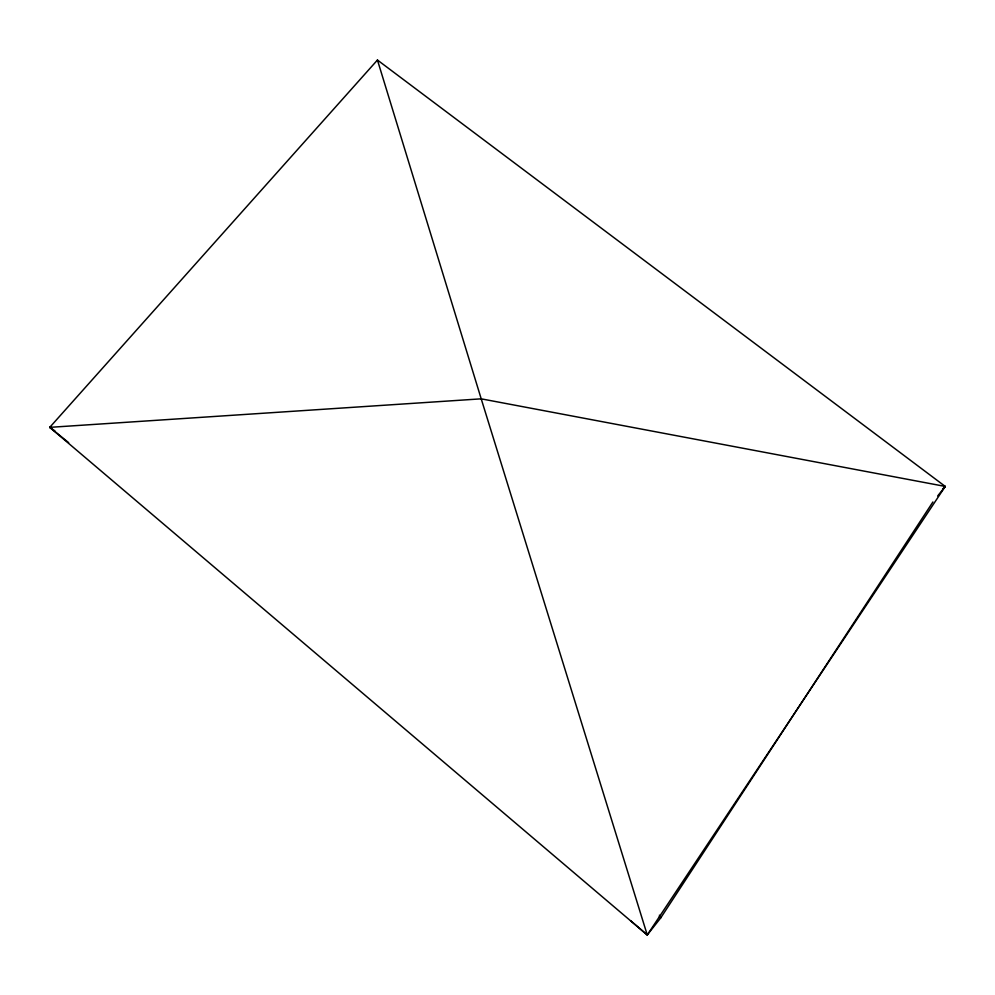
<?xml version="1.0" encoding="UTF-8"?>
<svg xmlns="http://www.w3.org/2000/svg" width="995" height="995" viewBox="0 0 995 995"><rect width="100%" height="100%" fill="white"/><g stroke="black" fill="none" stroke-linecap="round" stroke-linejoin="round"><path stroke-width="1.49" d="M937.663 495.983L945.25 486.431L481.207 398.833L49.75 427.353L647.26 934.964L945.25 486.431L377.441 60.036L49.75 427.353L68.655 442.651M630.569 920.661L647.26 934.964L660.655 917.987L932.912 501.965M943.061 488.62L945.25 486.431M49.75 427.353L54.862 430.86M659.312 916.83L660.655 917.987L659.399 915.176M647.26 934.964L481.207 398.833L377.441 60.036"/></g></svg>
